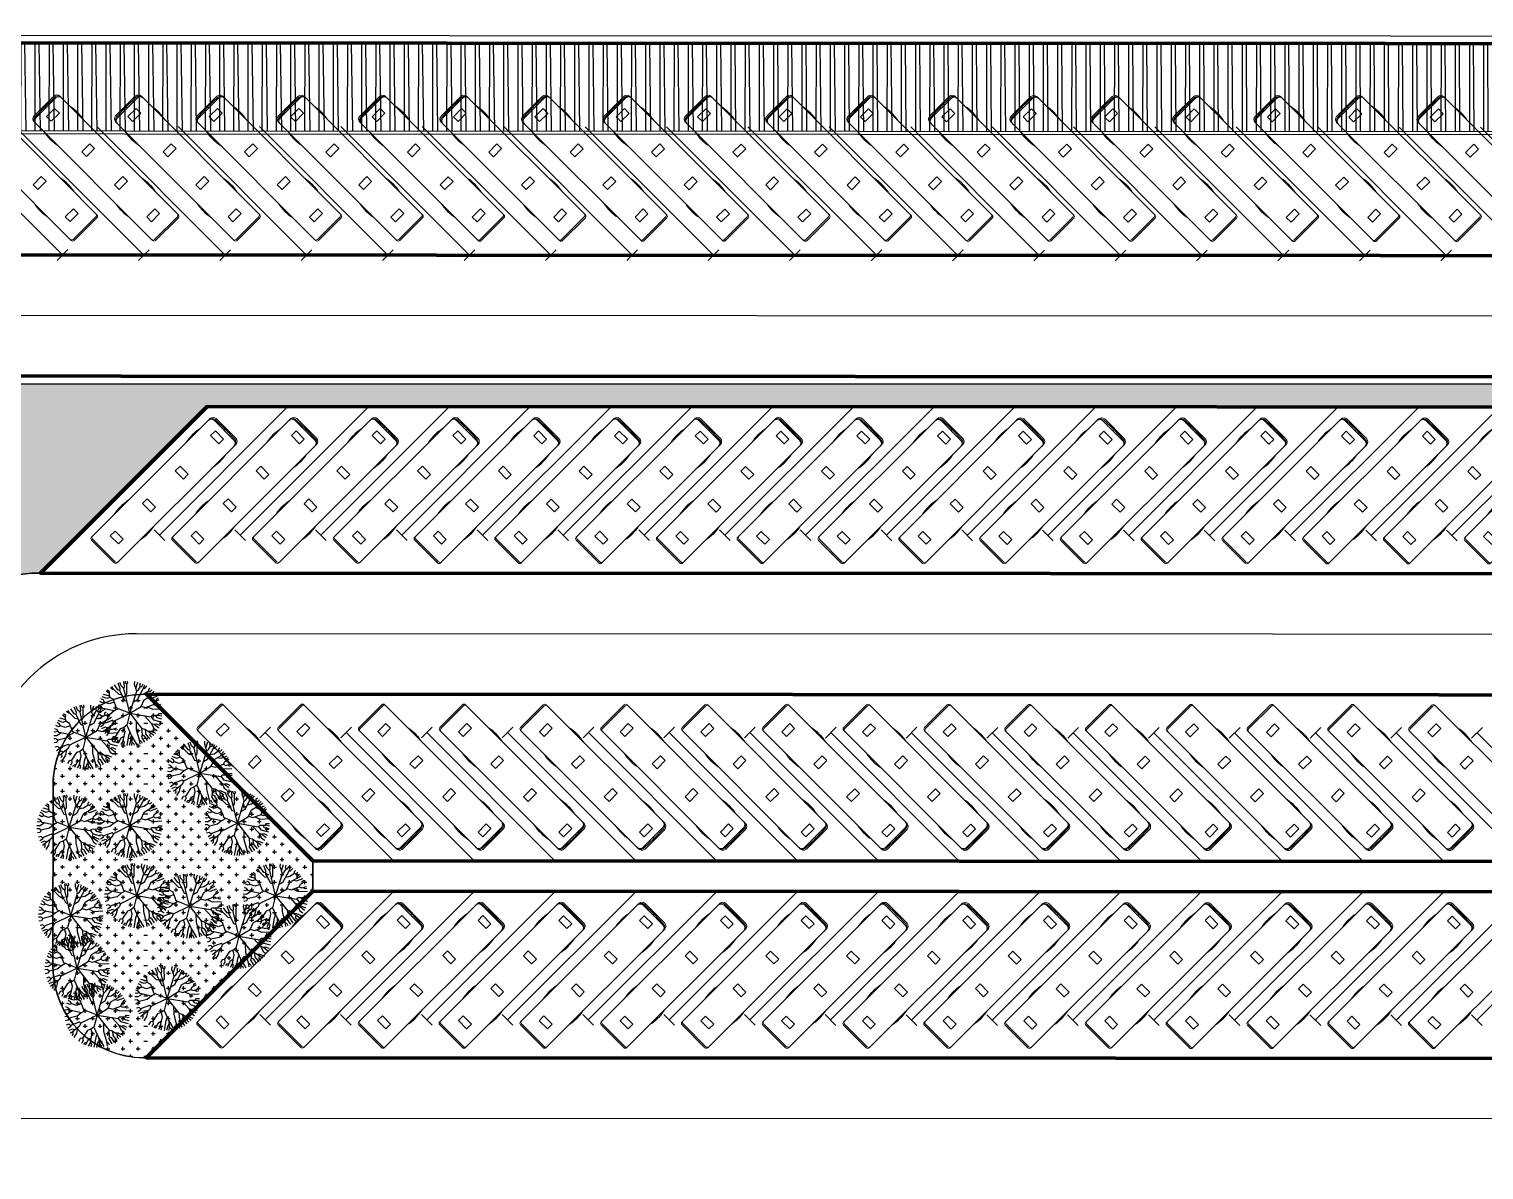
# Model space of a CAD drawing. Header units: millimetres. Extents: x -840588 to 786814, y -467537 to 194195.
# Drawn here: x 71319 to 167367, y -241181 to -165865 of the extents above; entities that cross this region are included whole.
import ezdxf

# ---------------------------------------------------------------- set-up
doc = ezdxf.new("R2010")
doc.units = ezdxf.units.MM
doc.header["$LTSCALE"] = 100
doc.header["$MEASUREMENT"] = 0
for name, color, linetype in [('1gt tim duong', 10, 'Continuous'), ('A-tree', 3, 'Continuous'), ('A-Wall', 7, 'Continuous'), ('A-Wall-Patt', 143, 'Continuous'), ('caycay', 96, 'Continuous'), ('ctrinh-mai 1', 16, 'Continuous'), ('gthong-viahe', 5, 'Continuous')]:
    doc.layers.add(name, color=color, linetype=linetype)
for name, color, linetype, lineweight in [('A-Area', 134, 'Continuous', 35), ('ct-bai xe', 95, 'Continuous', 100), ('ct-phan loxe', 95, 'Continuous', 15), ('ct-xebuyt', 148, 'Continuous', 13), ('ctrinh-chinh', 24, 'Continuous', 100), ('PV_X_Lo', 1, 'Continuous', 9)]:
    doc.layers.add(name, color=color, linetype=linetype, lineweight=lineweight)

# ---------------------------------------------------------------- blocks, each defined once
blk = doc.blocks.new('plxe')
at = {"ltscale": 0.1}
for p, q in [((0, 0), (-8.485282087814994, 8.485282085835934)), ((-0.3535533662652597, -0.353553366381675), (0.3535533661488444, 0.3535533661488444))]:
    blk.add_line(p, q, dxfattribs=at)
blk = doc.blocks.new('htrgrr')
at = {"ltscale": 10}
for p, q in [((-903.0737704914063, 0), (903.0737704914063, 0)), ((-1180.942622951232, -11161.06557377055), (-1180.942622951232, -277.8688524590107)), ((0, -69.46721311472356), (-903.0737704914063, -92.62295081967022)), ((-903.0737704914063, -162.0901639343938), (903.0737704914063, -162.0901639345102)), ((0, -162.0901639345102), (0, -69.46721311472356)), ((0, -69.46721311472356), (903.0737704914063, -92.62295081967022)), ((1180.942622951232, -277.8688524590107), (1180.942622951232, -11161.06557377055)), ((1042.008196720853, -11207.37704918033), (-1042.008196720853, -11207.37704918033)), ((1042.008196720853, -11300), (-1042.008196720853, -11300))]:
    blk.add_line(p, q, dxfattribs=at)
for points in [[(375.2198343565688, -1027.67339785106), (375.2198343565688, -594.4204250621842), (-375.2198343565688, -594.4204250621842), (-375.2198343565688, -1027.67339785106)], [(375.2198343565688, -4272.293837453122), (375.2198343565688, -3839.040864664246), (-375.2198343565688, -3839.040864664246), (-375.2198343565688, -4272.293837453122)], [(375.2198343565688, -7285.274362727185), (375.2198343565688, -6852.021389938309), (-375.2198343565688, -6852.021389938309), (-375.2198343565688, -7285.274362727185)], [(375.2198343565688, -10244.59532106423), (375.2198343565688, -9811.342348275357), (-375.2198343565688, -9811.342348275357), (-375.2198343565688, -10244.59532106423)]]:
    blk.add_lwpolyline(points, close=True, dxfattribs=at)
for centre, radius, start, end in [((-903.0737704914063, -277.8688524590107), 277.8688524590164, 90, 180), ((903.0737704914063, -277.8688524590107), 277.8688524590164, 0, 90), ((-903.0737704914063, -370.4918032786809), 277.8688524590164, 90, 180), ((-903.0737704914063, -439.9590163934045), 277.8688524590164, 90, 180), ((903.0737704914063, -370.4918032786809), 277.8688524590164, 0, 90), ((903.0737704914063, -439.9590163935209), 277.8688524590164, 0, 90), ((1919.031762295403, -1817.725409836043), 3169.441598360655, 167.9819880926131, 192.0180119073869), ((-1919.031762295403, -1817.725409836043), 3169.441598360655, 347.981988092613, 12.01801190738696), ((1919.031762295403, -8417.110655737692), 3169.441598360655, 167.9819880926131, 192.0180119073869), ((-1919.031762295403, -8417.110655737692), 3169.441598360655, 347.981988092613, 12.01801190738696), ((-1042.008196720853, -11068.44262295077), 138.9344262295082, 180, 270), ((-1042.008196720853, -11161.06557377055), 138.9344262295082, 180, 270), ((1042.008196720853, -11068.44262295077), 138.9344262295082, 270, 0), ((1042.008196720853, -11161.06557377055), 138.9344262295082, 270, 0)]:
    blk.add_arc(centre, radius, start, end, dxfattribs=at)
blk = doc.blocks.new('san bxctai')
at = {"layer": 'A-Wall-Patt'}
for points in [[(-11.59997360489797, 65.9999961166177), (-171.5999999999767, 65.99999902374111), (-171.5999999999767, 23.29999877000228)], [(-11.09997360105626, 65.50181662407704), (-171.0999999999767, 65.49999902374111), (-171.0999999999767, 22.79999996349216)]]:
    blk.add_lwpolyline(points, dxfattribs=at)
blk = doc.blocks.new('NGC')
at = {"layer": 'ctrinh-mai 1'}
h = blk.add_hatch(dxfattribs=at)
h.set_pattern_fill('ANSI32', color=256, scale=2.5, angle=45, style=0)
h.set_pattern_definition([(90, (-615851.498811431, -1205293.901811227), (-0.9375, 1.665334536937735e-16), []), (90, (-615851.1863114316, -1205293.589311228), (-0.9375, 1.665334536937735e-16), [])])
edge = h.paths.add_edge_path()
edge.add_arc((-74.49911981122568, -83.00125587265939), 8.00125212481251, 90.00015156528933, 164.0306915008742)
edge.add_line((-82.19159728009254, -80.79993218975142), (111.3999191576149, -80.79996159346774))
edge.add_line((111.3999191576149, -80.79996159346774), (111.4007904075552, -75.00009716139175))
edge.add_line((111.4007904075552, -75.00009716139175), (-74.49914097704459, -75.00000374787487))
at = {"layer": 'A-Wall', "ltscale": 5}
for points in [[(-82.99999104719609, -140.2000029955525), (-82.99997339188121, -82.99738899967633, -0.4141490446907213), (-74.49997536966112, -74.50000521237962), (111.9000263913767, -74.49818648933433)], [(-82.49996748543344, -140.2000029978808), (-82.49997536966112, -83.00000448711216, -0.4142399490899281), (-74.49997536966112, -75.00000352226198), (111.4000263953349, -75.00009695999324)]]:
    blk.add_lwpolyline(points, format="xyb", dxfattribs=at)
at = {"layer": 'A-Wall-Patt', "ltscale": 5}
for points in [[(-74.49914499733131, -75.00000374787487, 0.3419643184393151), (-82.24600476282649, -80.99993218970485), (111.3999376295833, -80.99993218970485), (111.4007904214086, -75.00000008870848), (-74.49997538409662, -75.00000353343785)], [(-74.49914097704459, -75.00000374787487, 0.3347435002210015), (-82.19159728009254, -80.79993218975142), (111.3999191576149, -80.79996159346774), (111.4007904075552, -75.00009716139175), (-74.49914097704459, -75.00000374787487)]]:
    blk.add_lwpolyline(points, format="xyb", dxfattribs=at)
blk = doc.blocks.new('A$C537F0C63')
at = {"layer": 'caycay'}
for p, q in [((3.003826198455499, 10.71583942823054), (2.568862697771692, 11.14364282684619)), ((3.269952949845901, 10.73353164103173), (2.956771443390608, 11.39790803732103)), ((3.573577700022724, 11.08070473705084), (3.272457403527369, 11.57568824168993)), ((3.810128005825391, 11.09643069598314), (3.573577700022724, 11.08070473705084)), ((3.910690972326847, 11.37062830588184), (3.788839569944685, 11.81686011959391)), ((3.810128005825391, 11.09643069598314), (3.910690972326847, 11.37062830588184)), ((4.235841180721764, 10.50048805131519), (3.810128005825391, 11.09643069598314)), ((4.712688563198753, 10.80137484274019), (4.265887160996499, 11.99052643422328)), ((4.700099824054632, 10.83487223221164), (4.906208114261972, 11.58543264324908)), ((4.906208114261972, 11.58543264324908), (4.852080984670465, 12.1454581428552)), ((6.159981289129064, 11.93632074141715), (6.202302373265411, 12.27858844433285)), ((6.353129947037814, 11.71136866716915), (6.159981289129064, 11.93632074141715)), ((6.353129947037814, 11.71136866716915), (6.605483960749552, 11.93623077391385)), ((6.447514687970397, 9.84495994712779), (6.353129947037814, 11.71136866716915)), ((6.605483960749552, 11.93623077391385), (6.617402898351429, 12.259334795428)), ((6.826178093167982, 11.29693891192437), (6.890286666319298, 12.23129105439875)), ((6.970036149243242, 10.92007571294744), (6.826178093167982, 11.29693891192437)), ((6.970036149243242, 10.92007571294744), (7.441234408583114, 11.42699881628141)), ((7.441234408583114, 11.42699881628141), (7.651727496751846, 12.08642798159781)), ((7.68363426896758, 10.90806475621866), (8.019816777752567, 11.97964079065423)), ((8.113333231842262, 10.69883864084841), (8.712313031195663, 11.70768604843033)), ((8.933407776050444, 10.87226001470481), (9.272947348141315, 11.41112699440055)), ((9.171925964052207, 10.85838502353727), (9.537986088387697, 11.24360011898898)), ((1.280611972542829, 8.044912836274307), (0.444487546075834, 8.466659778718167)), ((0.9218848354175861, 8.526406249260617), (0.5914981488203921, 8.797440291094972)), ((2.008086131005257, 8.717519836023712), (0.7635036424217105, 9.129316388596635)), ((0.9357337090696092, 8.218872061683214), (0.9218848354175861, 8.526406249260617)), ((1.920139873705921, 9.225739964920649), (1.087115961723612, 9.647311538588838)), ((1.76967368680198, 9.623145921275864), (1.343038968556357, 9.988975225947797)), ((2.008257406407211, 10.05514116568156), (1.666088850062806, 10.35901247844595)), ((1.883955297300417, 9.24431646832818), (1.76967368680198, 9.623145921275864)), ((3.267708861298161, 8.533747915149434), (1.883955297300417, 9.24431646832818)), ((2.5351559760893, 8.909919010715385), (2.008086131005257, 8.717519836023712)), ((2.310344671936036, 10.1849830326064), (2.008257406407211, 10.05514116568156)), ((2.272467924871307, 10.54832825371341), (2.042717878081021, 10.72445268446245)), ((2.296077634156973, 10.19319036591696), (2.272467924871307, 10.54832825371341)), ((3.222511420288356, 9.660279909650853), (2.296077634156973, 10.19319036591696)), ((3.269952949845901, 10.73353164103173), (3.003826198455499, 10.71583942823054)), ((3.993460937123018, 9.543984048803395), (3.222511420288356, 9.660279909650853)), ((3.914115354094974, 7.298525660517043), (3.267708861298161, 8.533747915149434)), ((4.50370063718583, 8.70506324478265), (3.269952949845901, 10.73353164103173)), ((4.592421611992904, 10.24268936957378), (4.235841180721764, 10.50048805131519)), ((5.316408449507435, 8.305498213470855), (4.50370063718583, 8.70506324478265)), ((4.577421300939022, 10.28284407086176), (4.712688563198753, 10.80137484274019)), ((6.125898059370229, 6.139521315279126), (4.577421300939022, 10.28284407086176)), ((6.125898059370229, 6.139521315279126), (6.970036149243242, 10.92007571294744)), ((6.717420145090728, 9.489459469132271), (6.447514687970397, 9.84495994712779)), ((6.527199968382774, 8.412167402177147), (6.948042777010414, 8.570320168466424)), ((6.948042777010414, 8.570320168466424), (7.76638461697803, 10.55685856171476)), ((7.392351211692585, 9.648875252361904), (7.965382829468581, 9.797246468468074)), ((7.76638461697803, 10.55685856171476), (7.68363426896758, 10.90806475621866)), ((7.76638461697803, 10.55685856171476), (8.113333231842262, 10.69883864084841)), ((7.965382829468581, 9.797246468468074), (8.933407776050444, 10.87226001470481)), ((8.578119715861249, 7.281614840641851), (9.092822924165375, 8.921003827472305)), ((8.933407776050444, 10.87226001470481), (9.171925964052207, 10.85838502353727)), ((8.94424461397648, 8.447760988721711), (9.944313991869421, 8.175001025898382)), ((9.092822924165375, 8.921003827472305), (9.745379681935447, 9.38050785887026)), ((9.733678942880942, 10.44985240105962), (10.13871553562058, 10.78615722681207)), ((9.786865097747068, 10.09668076723392), (9.733678942880942, 10.44985240105962)), ((9.745379681935447, 9.38050785887026), (9.786865097747068, 10.09668076723392)), ((9.745379681935447, 9.38050785887026), (10.35249974897306, 9.183089075660973)), ((9.759203255198372, 9.619244142235402), (10.88575250038048, 10.01737219720235)), ((9.786865097747068, 10.09668076723392), (10.35685576614924, 10.5884511891054)), ((9.944313991869421, 8.175001025898382), (10.80974500087541, 8.559510920527828)), ((10.35249974897306, 9.183089075660973), (11.20201209581137, 9.59306054910121)), ((10.79366673980257, 8.552387381641893), (11.20595707066968, 8.407509828190086)), ((10.80974500087541, 8.559510920527828), (11.04832709143011, 8.991530669089116)), ((11.04832709143011, 8.991530669089116), (11.44374410946693, 9.207825855861302)), ((11.20595707066968, 8.407509828190086), (11.70062178621083, 8.711759320220153)), ((0.5706603464168438, 5.768348654561123), (-1.699427230050787e-06, 5.730386201154033)), ((1.757476259455871, 6.679553776459215), (0.00855774800220388, 6.661205396139849)), ((0.4466466944213607, 7.186909447627841), (0.08666564667146304, 7.2448509023925)), ((1.12084364940165, 7.320901045324717), (0.1511815814883448, 7.552586191002774)), ((0.7097976248769555, 7.419110072511103), (0.4466466944213607, 7.186909447627841)), ((0.7973220304920687, 5.486148682266503), (0.5706603464168438, 5.768348654561123)), ((1.541375211712875, 7.549264594850683), (1.12084364940165, 7.320901045324717)), ((1.521030883770436, 7.555591163691133), (1.280611972542829, 8.044912836274307)), ((3.097987199351337, 7.065927705370996), (1.521030883770436, 7.555591163691133)), ((2.703754449681583, 7.188340914177388), (1.757476259455871, 6.679553776459215)), ((6.125898059370229, 6.139521315279126), (2.179125049486174, 5.25103580450741)), ((3.884867362274235, 7.354371150599036), (3.097987199351337, 7.065927705370996)), ((6.125898059370229, 6.139521315279126), (3.914115354094974, 7.298525660517043)), ((6.125898059370229, 6.139521315279126), (4.039744528603478, 3.175083687405277)), ((6.125898059370229, 6.139521315279126), (8.578119715861249, 7.281614840641851)), ((6.125898059370229, 6.139521315279126), (9.309124815248651, 4.773858037136961)), ((6.125898059370229, 6.139521315279126), (6.842971201978798, 3.89649221743457)), ((8.279060999553622, 7.142313947006187), (9.0886019582249, 6.750771228889789)), ((9.075402950122225, 6.757166716884967), (9.900688603102026, 6.150819989943557)), ((9.0886019582249, 6.750771228889789), (11.18806748264615, 7.336222721740342)), ((9.900688603102026, 6.150819989943557), (11.46386237296974, 5.868288854795537)), ((10.77352595946286, 7.220637597380119), (11.64532254343067, 6.712682137225784)), ((11.18806748264615, 7.336222721740342), (11.54099752982074, 7.835271000905777)), ((11.33254625860354, 7.540524095533328), (11.89576276779189, 7.413002362918633)), ((11.46386237296974, 5.868288854795537), (11.83055046181835, 6.160203181647375)), ((11.46386237296974, 5.868288854795537), (11.72795570972085, 5.469711782065133)), ((11.54099752982074, 7.835271000905777), (11.95948603860597, 8.053456869412912)), ((11.64532254343067, 6.712682137225784), (12.23443119234435, 6.755833524115587)), ((11.83055046181835, 6.160203181647375), (12.26543294043586, 6.154373944329564)), ((11.89576276779189, 7.413002362918633), (12.11310363743178, 7.4986918541872)), ((0.7806298194373085, 5.506956316930882), (0.04189879572368227, 5.315400935116486)), ((1.063396316407307, 5.057959221958299), (0.1397583337929973, 4.775609911099309)), ((1.715808944849414, 4.625734219735023), (0.307439249689196, 4.179975674378511)), ((1.230773230763589, 3.880098522535263), (0.5654086178583384, 3.53661498738802)), ((1.863759347223095, 5.527326392111718), (0.7973220304920687, 5.486148682266503)), ((1.603983964610961, 3.791791144500166), (0.7979776640349883, 3.08873558965206)), ((1.301357276712224, 5.505615774418402), (1.063396316407307, 5.057959221958299)), ((1.703781163858366, 3.019787908731814), (1.11193678613563, 2.596291564444982)), ((1.623038097397512, 3.787286263777787), (1.230773230763589, 3.880098522535263)), ((2.113923366072413, 3.99826194187699), (1.623038097397512, 3.787286263777787)), ((2.086705644269387, 3.98654600703594), (1.703781163858366, 3.019787908731814)), ((2.147618291040999, 5.278660692089034), (1.715808944849414, 4.625734219735023)), ((2.179125049486174, 5.25103580450741), (1.863759347223095, 5.527326392111718)), ((3.339595652047137, 5.512285084278119), (2.113923366072413, 3.99826194187699)), ((3.428623164742021, 2.985834134982724), (2.496129963798012, 2.269877917915437)), ((3.369906157186051, 2.940729452180676), (3.339813401926222, 2.088173656051367)), ((4.039744528603478, 3.175083687405277), (3.428623164742021, 2.985834134982724)), ((4.039744528603478, 3.175083687405277), (4.031693542077846, 1.955804082903342)), ((5.060837633816845, 3.005173691082746), (4.630837960547069, 0.98501350143124)), ((4.993965494963049, 4.531040710644447), (5.060837633816845, 3.005173691082746)), ((6.842971201978798, 3.89649221743457), (6.058139944627328, 1.852742682112876)), ((6.842971201978798, 3.89649221743457), (7.432333557888342, 3.519514546744176)), ((7.432333557888342, 3.519514546744176), (7.280434323314694, 2.677135711990559)), ((7.432333557888342, 3.519514546744176), (8.098582012036786, 3.326026642433135)), ((8.098582012036786, 3.326026642433135), (9.111636380646814, 1.936837856093916)), ((9.309124815248651, 4.773858037136961), (9.56344752651421, 4.969106941811333)), ((9.309124815248651, 4.773858037136961), (9.616567334425781, 4.170077324375598)), ((9.56344752651421, 4.969106941811333), (11.29217119894747, 4.430094099112466)), ((9.616567334425781, 4.170077324375598), (11.35931998142405, 2.929313197353622)), ((9.93769863442867, 3.941450450896809), (10.23341044859262, 2.932877378403646)), ((10.23341044859262, 2.932877378403646), (10.78588893792767, 2.142211417256476)), ((10.47633774106362, 3.557950291473389), (10.95106070157999, 3.753440934466198)), ((10.9181057199894, 3.243447097807802), (10.92924841445711, 2.741344290425332)), ((10.95106070157999, 3.753440934466198), (11.66045975862653, 3.481945362666011)), ((11.22320598487931, 4.451586098773987), (11.30987888816526, 4.16373455730718)), ((11.29217119894747, 4.430094099112466), (11.5425597731919, 4.68452039962358)), ((11.30987888816526, 4.16373455730718), (11.83210555871847, 3.873839490315731)), ((11.5425597731919, 4.68452039962358), (12.06343262891096, 4.577516196506622)), ((11.72795570972085, 5.469711782065133), (12.21933158095999, 5.388423248077743)), ((2.360128743846872, 2.528373258541251), (1.492859571077133, 2.110982061632967)), ((2.496129963798012, 2.269877917915437), (1.822411499113514, 1.760689831018681)), ((2.56307497484886, 1.709560079856601), (2.246554855188151, 1.380875038601516)), ((2.952599385069334, 2.620357636184053), (2.360128743846872, 2.528373258541251)), ((2.496129963798012, 2.269877917915437), (2.56307497484886, 1.709560079856601)), ((3.339813401926222, 2.088173656051367), (2.637745125197398, 1.087092649082479)), ((3.661068871806492, 1.723103908010671), (3.151986367873178, 0.7683009200591187)), ((4.151889424236288, 1.488197098566161), (3.632459803578968, 0.5291005140024936)), ((4.031693542077846, 1.955804082903342), (3.661068871806492, 1.723103908010671)), ((4.029956023412524, 1.954728688528121), (4.151889424236288, 1.488197098566161)), ((4.291746997165319, 0.7246533119759988), (4.111621739852126, 0.339800697278406)), ((4.630837960547069, 0.98501350143124), (4.291746997165319, 0.7246533119759988)), ((4.630837960547069, 0.98501350143124), (4.553144487388636, 0.2048409433373308)), ((6.058139944627328, 1.852742682112876), (5.148106664306397, 0.07830981133520254)), ((5.687346443359274, 0.2823844214362907), (5.63783512871305, 0.01939518188373768)), ((6.046166258151061, 0.6926535401726142), (5.687346443359274, 0.2823844214362907)), ((6.032371784920542, 0.6769075088304817), (6.148760987558489, 2.060398401226848e-06)), ((6.058139944627328, 1.852742682112876), (6.046166258151061, 0.6926535401726142)), ((6.051426148278551, 1.202184490222862), (6.300487340380641, 0.8879269488934369)), ((6.300487340380641, 0.8879269488934369), (6.566832978940511, 0.01583402863980155)), ((6.328418276112643, 2.556572256453364), (6.621925523577374, 1.860491597191867)), ((6.621925523577374, 1.860491597191867), (7.04603830007909, 0.06930147462480818)), ((7.280434323314694, 2.677135711990559), (7.715867288097797, 1.041460912816547)), ((7.715867288097797, 1.041460912816547), (7.500958808541327, 0.7001980161367101)), ((7.500958808541327, 0.7001980161367101), (7.660945140349213, 0.1949458228082221)), ((7.510773716396216, 1.811866424770415), (8.13382774245838, 1.455661724790843)), ((7.68101589476646, 0.9861165687689208), (8.13231261911642, 0.3370629204364377)), ((8.13382774245838, 1.455661724790843), (8.63363335412214, 0.5354539643340104)), ((8.374018521320977, 1.013457626351737), (8.758654683351779, 0.9918956518486084)), ((8.758654683351779, 0.9918956518486084), (8.994797214174469, 0.7114704464074748)), ((9.111636380646814, 1.936837856093916), (9.05441034496107, 1.457435791671742)), ((9.05441034496107, 1.457435791671742), (9.356284565004898, 0.9185323608435283)), ((9.108831235360412, 1.913318816441461), (9.563043515889149, 1.847932786524325)), ((9.563043515889149, 1.847932786524325), (9.928087916650838, 1.318988235496363)), ((10.92924841445711, 2.741344290425332), (11.10547083382698, 2.548124503166036))]:
    blk.add_line(p, q, dxfattribs=at)

msp = doc.modelspace()

# ---------------------------------------------------------------- hatches: boundary and pattern name
at = {"layer": 'A-Area'}
h = msp.add_hatch(dxfattribs=at)
h.set_pattern_fill('AR-B816', color=256, scale=74.99999999999999, angle=-0.02274081717208486, style=0)
h.set_pattern_definition([(359.9772591828279, (-616218387.0630271, -1205141167.613114), (0.2381412742956616, 599.9999527406096), []), (89.97725918282791, (-616218387.0630271, -1205141167.613114), (-599.7618114663135, 600.2380940149053), [599.9999999999999, -599.9999999999999])])
edge = h.paths.add_edge_path(flags=0)
edge.add_ellipse((71900.12904490864, -209777.8248874562), major_axis=(5659.099021120673, 5654.608586189293), ratio=0.9999999999941589, start_angle=45.00000000016729, end_angle=135.0000000015002, ccw=False)
edge.add_line((71903.30426201547, -201777.8255180473), (72070.57487932195, -201777.8919081158))
edge.add_line((72070.57487932194, -201777.8919081156), (83074.93951619387, -190782.26789501))
edge.add_line((83074.93951619389, -190782.2678950099), (216405.8393896686, -190835.1774643973))
edge.add_line((216405.8393896687, -190835.1774643973), (205401.4747425788, -201830.8110899128))
edge.add_line((205401.4747425786, -201830.8110899129), (215403.1201047993, -201834.7805042069))
edge.add_ellipse((215403.900083422, -193832.211532231), major_axis=(5660.916306721652, 5656.424429793463), ratio=0.999999999979329, start_angle=225.0171564256522, end_angle=314.9923886269569)
edge.add_line((223406.46797062, -193836.4508581075), (223407.6580806029, -190837.9534095671))
edge.add_line((223407.6580806029, -190837.953409567), (223408.2533981188, -189337.955112114))
edge.add_line((223408.2533981187, -189337.9551121139), (63308.26621655593, -189274.4110842674))
edge.add_line((63308.26621655599, -189274.4110842674), (63291.39787677391, -231774.406526008))
edge.add_line((63291.39787677389, -231774.406526008), (63891.39819003313, -231774.6446581122))
edge.add_line((63891.39819003316, -231774.6446581122), (63900.12967538297, -209774.6496706986))
h = msp.add_hatch(dxfattribs=at)
h.set_pattern_fill('AR-B816', color=256, scale=74.99999999999999, angle=-0.02274081717208486, style=0)
h.set_pattern_definition([(359.9772591828279, (-616218387.0630273, -1205141167.613114), (0.2381412742957726, 599.9999527406097), []), (89.97725918282791, (-616218387.0630273, -1205141167.613114), (-599.7618114663136, 600.2380940149055), [599.9999999999999, -599.9999999999999])])
edge = h.paths.add_edge_path(flags=0)
edge.add_line((77715.77988146758, -252780.1269880394), (66720.17251474387, -241775.7860151159))
edge.add_ellipse((66990.83731062878, -247337.4884641792), major_axis=(-3935.808750073774, 3938.934252542281), ratio=0.9999999997877591, start_angle=-42.19111139252574, end_angle=2.503748547235102)
edge.add_line((62886.71446269412, -243574.2492728087), (62882.46761371937, -254274.2383947368))
edge.add_line((62882.46761371937, -254274.2383947368), (77715.18445372494, -254280.1255320164))
edge.add_line((77715.184453725, -254280.1255320164), (233482.4541732946, -254341.9577024755))
edge.add_line((233482.4541732944, -254341.9577024755), (233483.0495238736, -252841.9602816431))
edge.add_line((233483.0495238736, -252841.9602816431), (233491.3834040815, -231841.9601937259))
edge.add_line((233491.3834040815, -231841.9601937258), (232891.3843572686, -231841.7221524625))
edge.add_ellipse((222891.3850955849, -231837.7530813791), major_axis=(-7068.26076804244, 7073.873811734706), ratio=0.9999999999780793, start_angle=135.0000014121006, end_angle=224.9999997151475, ccw=False)
edge.add_line((222887.4163208946, -241837.7523431805), (221385.595957094, -241837.1562967782))
edge.add_line((221385.5959570941, -241837.1562967781), (232381.2306947714, -252841.5228807621))
edge.add_line((232381.2306947714, -252841.5228807621), (77715.77988146766, -252780.1269880394))
at = {"layer": 'A-tree'}
h = msp.add_hatch(dxfattribs=at)
h.set_pattern_fill('CROSS', color=256, scale=2000.000000000001, angle=-360.0227408171721, style=0)
h.set_pattern_definition([(359.9772591828279, (-616218387.063027, -1205141167.613114), (500.1984116790877, 499.8015095552619), [250.0000000000001, -750.0000000000002]), (89.97725918282791, (-616218262.1126497, -1205141292.662717), (-499.8015095552618, 500.1984116790877), [250.0000000000001, -750.0000000000002])])
h.paths.add_polyline_path([(282905.2722569035, -196861.3139078818), (282479.9003071487, -195320.4774807509), (281351.9053420519, -194232.2118439398), (279867.781738675, -193860.6114630807, 0.0003271407553383473), (279863.8563897319, -193860.6630903765), (278331.9126722891, -194306.0594392909), (277301.0201869124, -195371.1255451663), (276905.2727293812, -196858.9324944403), (276881.4586022163, -256858.9268078421, -0.4142232574190198), (252871.1404210869, -280849.3989383818), (216871.93814816, -280833.9191729074), (201870.3517231285, -284827.9653259882), (34190.83854514429, -284762.8017520809), (34189.64781515295, -287762.8610263602), (270871.1699170257, -287856.7987089067), (274067.5920310422, -287424.2472242974), (276916.4436493171, -286224.8520744217), (279357.3397446684, -284344.5131629077), (281339.8273160865, -281728.1901544908), (282444.2419626061, -279040.0349036296), (282873.9174597437, -275860.1210662088)], flags=0)
h = msp.add_hatch(dxfattribs=at)
h.set_pattern_fill('CROSS', color=256, scale=2000.000000000001, angle=-0.02274081717208486, style=0)
h.set_pattern_definition([(359.9772591828279, (-616218387.0630273, -1205141167.613114), (500.1984116790877, 499.8015095552616), [250.0000000000001, -750.0000000000002]), (89.97725918282791, (-616218262.1126499, -1205141292.662717), (-499.8015095552613, 500.1984116790875), [250.0000000000001, -750.0000000000002])])
edge = h.paths.add_edge_path(flags=0)
edge.add_line((79056.06562442906, -233780.6466087725), (90060.43067278308, -222785.0230051464))
edge.add_line((90060.43067278313, -222785.0230051464), (90061.22446851534, -220785.0440308209))
edge.add_line((90061.2244685153, -220785.0440308208), (90061.2148720206, -220785.0344264724))
edge.add_line((90061.2148720206, -220785.0344264724), (79065.59039725353, -209780.6685110605))
edge.add_line((79065.59039725347, -209780.6685110605), (78900.40619782775, -209780.6030843704))
edge.add_line((78900.40619782779, -209780.6030843704), (78900.12334819933, -209780.6029718739))
edge.add_ellipse((78897.74193545623, -215780.6024995129), major_axis=(4244.324266330221, 4240.956440131293), ratio=0.9999999999816755, start_angle=45.00000000052496, end_angle=134.9999999972516)
edge.add_line((72897.74240758462, -215778.2210865368), (72892.97958141119, -227778.2215802422))
edge.add_ellipse((78892.9791089336, -227780.6029932181), major_axis=(-4240.95643989067, 4244.324266089405), ratio=0.9999999999731631, start_angle=44.99999999854545, end_angle=134.8501124163799)
edge.add_line((78874.90153250762, -233780.5757597753), (79056.06562442904, -233780.6466087724))

# ---------------------------------------------------------------- linework, layer by layer
at = {"layer": '1gt tim duong', "ltscale": 3}
for p, q in [((223210.0614637386, -184837.8755272216), (28910.07982084942, -184760.7574460066)), ((218389.0174428765, -237835.9662190397), (20887.37945520001, -237757.5773935217))]:
    msp.add_line(p, q, dxfattribs=at)
msp.add_lwpolyline([(228401.7175231825, -205839.9377610116), (78401.71614247083, -205780.4024369674, 0.4142135623735071), (68397.74790888905, -215776.4326280728), (68389.01606216488, -237776.4308952285)], format="xyb", dxfattribs=at)
at = {"layer": 'A-Area'}
for p, q in [((223408.2533981187, -189337.9551121139), (63308.2662166724, -189274.4110842674)), ((72070.57487932194, -201777.8919081156), (83074.9395163103, -190782.26789501)), ((83074.9395163103, -190782.26789501), (216405.8393895523, -190835.1774643972)), ((71903.30426213189, -201777.8255180472), (72070.57487932194, -201777.8919081156))]:
    msp.add_line(p, q, dxfattribs=at)
at = {"layer": 'A-Area', "extrusion": (0, 0, -1)}
msp.add_arc((-71900.12904490864, -209777.8248874562), 7999.999999620081, 0.02274081717209053, 90.02274081717209, dxfattribs=at)
at = {"layer": 'A-tree'}
for p, q in [((78900.40619771146, -209780.6030841374), (78900.12334808282, -209780.6029721067)), ((79065.59039736989, -209780.6685110606), (78900.40619771146, -209780.6030841374)), ((90061.2148720206, -220785.0344264724), (79065.59039736989, -209780.6685110606)), ((72897.74240770104, -215778.2210865369), (72892.9795815276, -227778.2215802424)), ((90060.43067289954, -222785.0230051464), (90061.2244685153, -220785.0440308208)), ((90061.2244685153, -220785.0440308208), (90061.2148720206, -220785.0344264724)), ((79056.06562454547, -233780.6466087724), (90060.43067289954, -222785.0230051464)), ((78874.90153262395, -233780.5757600082), (79056.06562454547, -233780.6466087724))]:
    msp.add_line(p, q, dxfattribs=at)
for centre, radius, start, end in [((78897.7419352234, -215780.6024995128), 6000.000000186506, 89.97725918282791, 179.9772591828279), ((78892.97910905002, -227780.6029932182), 6000.000000065565, 179.9772591828279, 269.827371597743)]:
    msp.add_arc(centre, radius, start, end, dxfattribs=at)
at = {"layer": 'ct-bai xe'}
for points in [[(222811.6537162439, -180837.7187524283), (35898.25329524733, -180763.5349867802), (28968.86881833991, -173828.6477522979)], [(216405.8393896687, -190835.1774646301), (83074.9395147969, -190782.2678950095), (72070.57487780799, -201777.8919095121), (205401.4747428114, -201830.811089913), (216405.8393896687, -190835.1774646301), (216405.8393896687, -190835.1774646301)], [(218059.3862636735, -220835.8382256802), (90061.22360895504, -220785.0239583812), (79065.5903974863, -209780.6685110607), (207063.7530499658, -209831.4731675746), (218059.3862636735, -220835.8382256802), (218059.3862636735, -220835.8382256802)], [(218058.5925000444, -222835.8304683393), (90060.42983426992, -222785.0440568964), (79056.06519728096, -233780.668071399), (207054.2278531874, -233831.464093622), (218058.5925000444, -222835.8304683393), (218058.5925000444, -222835.8304683393)]]:
    msp.add_lwpolyline(points, dxfattribs=at)
at = {"layer": 'ctrinh-chinh', "ltscale": 5}
msp.add_lwpolyline([(28914.03830911912, -174760.3981969107), (28908.49398239602, -188760.8050745065), (222808.4784787227, -188837.7698493518), (222817.2146059964, -166837.7180128193), (36916.85290376567, -166763.9337504788, 0.198912383078402), (31259.32325284552, -169104.729143569, 0.1989123516830023), (28914.03830911912, -174760.3981969107, 1.00000000005821)], format="xyb", dxfattribs=at)
at = {"layer": 'ctrinh-chinh'}
msp.add_lwpolyline([(62786.51601965622, -244074.2083504221, 200.0000000000001, 200.0000000000001, 0), (62782.26917074482, -254774.1978993617, 200.0000000000001, 200.0000000000001, 0), (233982.2556826069, -254842.1561393001, 200.0000000000001, 200.0000000000001, 0), (234008.451222392, -188842.162314092, 200.0000000000001, 200.0000000000001, 0), (233508.4512080629, -188841.9630951332, 0, 0, 0), (223308.4784644367, -188837.9144546077, 200.0000000000001, 200.0000000000001, 0), (62808.46470711797, -188774.2126704929, 200.0000000000001, 200.0000000000001, 0), (62791.51698632988, -231474.2095609384, 200.0000000000001, 200.0000000000001, 0), (28891.55209500696, -231460.7545918156, 0, 0, 0), (28886.5511283333, -244060.7533812993, 200.0000000000001, 200.0000000000001, 0)], format="xyseb", close=True, dxfattribs=at)
at = {"layer": 'gthong-viahe'}
msp.add_lwpolyline([(63891.397829552, -231774.6448074464), (63900.12967503362, -209774.6496709313, -0.4142135623858815), (71903.30426189906, -201777.8255180471), (72070.57487920552, -201777.8919081156), (83074.93073324117, -190782.267890127), (216405.8393896687, -190835.1774646301), (205401.4747428114, -201830.811089913), (215403.1198413515, -201834.7805041023, 0.4142622795358109), (223406.4679700492, -193836.4522958366), (223408.2541196439, -189336.137513551), (63308.26621847118, -189274.4065522193), (63291.39787689033, -231774.4065260081), (63891.39782961156, -231774.6446575035)], format="xyb", close=True, dxfattribs=at)
msp.add_lwpolyline([(79065.59040970507, -209780.6685234054), (90061.21487213702, -220785.0344264724), (90060.42131930466, -222785.0440535168), (79056.06519728096, -233780.668071399), (78890.60284214573, -233780.6023990337, -0.4142135623730951), (72892.9847274826, -227778.2214588846), (72897.74755353961, -215778.2209651791, -0.4142135639756662), (78900.12852651783, -209780.6028505289), (79065.5904099378, -209780.6685236384)], format="xyb", dxfattribs=at)
msp.add_lwpolyline([(90060.43066416659, -222785.0441280062), (218058.5902645821, -222835.8347135848), (218059.3840687975, -220835.8343656408), (90061.2244685153, -220785.0440308208), (90060.43067289954, -222785.0230051464)], dxfattribs=at)
at = {"layer": 'PV_X_Lo', "ltscale": 5}
msp.add_lwpolyline([(-10570.50687050638, -135745.1006112762, 0, 0, 0), (251429.4857077053, -135849.1255250493, 200.0000000000001, 200.0000000000001, 0), (251930.3406639612, -135849.3412711209, 200.0000000000001, 200.0000000000001, 0), (251909.3035764846, -188849.2838388155, 0, 0, 0), (28908.49398239602, -188760.8050745065, 0, 0, 0), (28871.41829101825, -284260.7500107553, 200.0000000000001, 200.0000000000001, 0), (28871.20244552271, -284760.7344362934, 200.0000000000001, 200.0000000000001, 0), (-10629.66267503871, -284745.0564577992, 200.0000000000001, 200.0000000000001, 0)], format="xyseb", close=True, dxfattribs=at)
msp.add_lwpolyline([(28877.94308663664, -265760.7522292184, 200.0000000000001, 200.0000000000001, 0), (256877.8913674795, -265851.122203174, 200.0000000000001, 200.0000000000001, 0.4141098055328412), (264881.0611155559, -257853.1262419155, 200.0000000000001, 200.0000000000001, 0), (264908.4468475641, -188854.4265889479, 200.0000000000001, 200.0000000000001, 0), (233608.4491055014, -188842.0027868425, 0, 0, 0), (223208.4765277362, -188837.8747610624, 200.0000000000001, 200.0000000000001, 0), (28908.4919985855, -188760.7519270938, 200.0000000000001, 200.0000000000001, 0), (28891.5049835512, -231560.7545810866, 0, 0, 0), (28886.74226938089, -243560.7544589995, 200.0000000000001, 200.0000000000001, 0), (28877.94308663664, -265760.7522292184, 200.0000000000001, 200.0000000000001, 0)], format="xyseb", dxfattribs=at)

# ---------------------------------------------------------------- block references
at = {"layer": 'A-Wall-Patt', "xscale": 1000.000000000001, "yscale": 1000.000000000001, "zscale": 1000.000000000001, "rotation": 359.9772591828279}
msp.add_blockref('NGC', (111446.9499236124, -91793.50548506757), dxfattribs=at)
at = {"layer": 'caycay', "extrusion": (-1.849088780389792e-06, -5.240423503569554e-08, 0.9999999999982891), "xscale": -347.3280000366057, "yscale": 347.3280000034728, "zscale": 347.3280000000001, "rotation": 3.269462147545186}
for p in [(80212.72231417426, -213044.437460142, -0.7163319946572118), (77318.3445500148, -214620.1059805297, -0.7108974615031385), (84841.17444860513, -216988.3153705413, -0.7246837376648272), (87312.70149287408, -220300.6064381738, -0.7290802325127639), (76211.0883181742, -220559.002269796, -0.7085388231108268), (80209.78086035332, -220455.4675670589, -0.7159381862843739), (80681.4666520317, -225080.9801129644, -0.7165679787432431), (89836.26678357649, -225084.6136728668, -0.7334958265390733), (84153.71369965565, -225765.6475108179, -0.7229525923302963), (76314.0060502792, -226393.2618780151, -0.7084233872230196), (87414.97252421365, -227764.2368051199, -0.7288782148896262), (76733.53981331585, -229862.4187984834, -0.7090173438828322), (82678.1066370508, -231862.077894237, -0.7199045850958737), (78047.6518091954, -232964.0116912297, -0.7112847170278784)]:
    msp.add_blockref('A$C537F0C63', p, dxfattribs=at)
at = {"layer": 'ct-phan loxe'}
for p, xscale, yscale, zscale, rotation in [((73516.33307458459, -180778.4676692948), 1000.000000000001, 1000.000000000001, 1000.000000000001, 359.9772591828279), ((78890.34418835722, -180780.6006258873), 1000.000000000001, 1000.000000000001, 1000.000000000001, 359.9772591828279), ((84264.35530166418, -180782.7335824797), 1000.000000000001, 1000.000000000001, 1000.000000000001, 359.9772591828279), ((89638.3664154368, -180784.8665390722), 1000.000000000001, 1000.000000000001, 1000.000000000001, 359.9772591828279), ((95012.3775287438, -180786.9994956645), 1000.000000000001, 1000.000000000001, 1000.000000000001, 359.9772591828279), ((100386.3886425164, -180789.1324522571), 1000.000000000001, 1000.000000000001, 1000.000000000001, 359.9772591828279), ((105760.3997558234, -180791.2654088494), 1000.000000000001, 1000.000000000001, 1000.000000000001, 359.9772591828279), ((111134.410869596, -180793.3983654419), 1000.000000000001, 1000.000000000001, 1000.000000000001, 359.9772591828279), ((116508.421982903, -180795.5313220343), 1000.000000000001, 1000.000000000001, 1000.000000000001, 359.9772591828279), ((121882.4330966756, -180797.6642786268), 1000.000000000001, 1000.000000000001, 1000.000000000001, 359.9772591828279), ((127256.4442099826, -180799.7972352191), 1000.000000000001, 1000.000000000001, 1000.000000000001, 359.9772591828279), ((132630.4553237552, -180801.9301918116), 1000.000000000001, 1000.000000000001, 1000.000000000001, 359.9772591828279), ((138004.4664370621, -180804.063148404), 1000.000000000001, 1000.000000000001, 1000.000000000001, 359.9772591828279), ((143378.4775508349, -180806.1961049965), 1000.000000000001, 1000.000000000001, 1000.000000000001, 359.9772591828279), ((148752.4886641417, -180808.3290615888), 1000.000000000001, 1000.000000000001, 1000.000000000001, 359.9772591828279), ((154126.4997779143, -180810.4620181814), 1000.000000000001, 1000.000000000001, 1000.000000000001, 359.9772591828279), ((159500.5108912213, -180812.5949747737), 1000.000000000001, 1000.000000000001, 1000.000000000001, 359.9772591828279), ((164874.522004994, -180814.7279313663), 1000.000000000001, 1000.000000000001, 1000.000000000001, 359.9772591828279), ((170248.5331183009, -180816.8608879586), 1000.000000000001, 1000.000000000001, 1000.000000000001, 359.9772591828279), ((175622.5442320736, -180818.9938445512), 1000.000000000001, 1000.000000000001, 1000.000000000001, 359.9772591828279), ((79919.01954869147, -199266.2861005068), -999.9999999999999, 999.9999999999999, 1000.000000000001, 359.9772591961682), ((85251.74577131163, -199268.4025450757), -999.9999999999999, 999.9999999999999, 1000.000000000001, 359.9772591961682), ((90584.47186896867, -199270.5191141594), -999.9999999999999, 999.9999999999999, 1000.000000000001, 359.9772591961682), ((95919.0182883931, -199272.6366553272), -999.9999999999999, 999.9999999999999, 1000.000000000001, 359.9772591961682), ((101251.7445110133, -199274.753099896), -999.9999999999999, 999.9999999999999, 1000.000000000001, 359.9772591961682), ((106584.4706086703, -199276.8696689796), -999.9999999999999, 999.9999999999999, 1000.000000000001, 359.9772591961682), ((111919.0170280946, -199278.9872103804), -999.9999999999999, 999.9999999999999, 1000.000000000001, 359.9772591961682), ((117251.7432507148, -199281.1036547164), -999.9999999999999, 999.9999999999999, 1000.000000000001, 359.9772591961682), ((122584.4693483719, -199283.2202240329), -999.9999999999999, 999.9999999999999, 1000.000000000001, 359.9772591961682), ((127919.0157677963, -199285.3377652006), -999.9999999999999, 999.9999999999999, 1000.000000000001, 359.9772591961682), ((133251.7419904166, -199287.4542095367), -999.9999999999999, 999.9999999999999, 1000.000000000001, 359.9772591961682), ((138584.4680880735, -199289.5707788532), -999.9999999999999, 999.9999999999999, 1000.000000000001, 359.9772591961682), ((143919.0145076143, -199291.688320021), -999.9999999999999, 999.9999999999999, 1000.000000000001, 359.9772591961682), ((149251.7407302346, -199293.804764357), -999.9999999999999, 999.9999999999999, 1000.000000000001, 359.9772591961682), ((154584.4668278916, -199295.9213336735), -999.9999999999999, 999.9999999999999, 1000.000000000001, 359.9772591961682), ((159919.0132471995, -199298.0388748413), -999.9999999999999, 999.9999999999999, 1000.000000000001, 359.9772591961682), ((165251.7394698196, -199300.1553194101), -999.9999999999999, 999.9999999999999, 1000.000000000001, 359.9772591961682), ((86912.02568864169, -212298.5000638261), 999.9999999999999, 999.9999999999999, 999.9999999999999, 179.9772591828279), ((92244.7517862982, -212300.6166343068), 999.9999999999999, 999.9999999999999, 999.9999999999999, 179.9772591828279), ((97579.29820592007, -212302.7336779154), 999.9999999999999, 999.9999999999999, 999.9999999999999, 179.9772591828279), ((102912.0244284407, -212304.8503732428), 999.9999999999999, 999.9999999999999, 999.9999999999999, 179.9772591828279), ((108244.7505260972, -212306.9669437236), 999.9999999999999, 999.9999999999999, 999.9999999999999, 179.9772591828279), ((113579.2969457192, -212309.0839870996), 999.9999999999999, 999.9999999999999, 999.9999999999999, 179.9772591828279), ((118912.0231682399, -212311.2006824269), 999.9999999999999, 999.9999999999999, 999.9999999999999, 179.9772591828279), ((124244.7492658964, -212313.3172529076), 999.9999999999999, 999.9999999999999, 999.9999999999999, 179.9772591828279), ((129579.2956855182, -212315.4342965163), 999.9999999999999, 999.9999999999999, 999.9999999999999, 179.9772591828279), ((134912.0219080388, -212317.5509918438), 999.9999999999999, 999.9999999999999, 999.9999999999999, 179.9772591828279), ((140244.7480056953, -212319.6675623245), 999.9999999999999, 999.9999999999999, 999.9999999999999, 179.9772591828279), ((145579.2944254337, -212321.7846059331), 999.9999999999999, 999.9999999999999, 999.9999999999999, 179.9772591828279), ((150912.0206479543, -212323.9013012606), 999.9999999999999, 999.9999999999999, 999.9999999999999, 179.9772591828279), ((156244.7467456108, -212326.0178717413), 999.9999999999999, 999.9999999999999, 999.9999999999999, 179.9772591828279), ((161579.2931651164, -212328.1349151171), 999.9999999999999, 999.9999999999999, 999.9999999999999, 179.9772591828279), ((166912.019387637, -212330.2516104446), 999.9999999999999, 999.9999999999999, 999.9999999999999, 179.9772591828279), ((86904.4962343167, -231269.0610455644), -999.9999999999999, 999.9999999999999, 1000.000000000001, 359.9772591961682), ((92237.22233197377, -231271.1776146481), -999.9999999999999, 999.9999999999999, 1000.000000000001, 359.9772591961682), ((97571.76875139814, -231273.295155816), -999.9999999999999, 999.9999999999999, 1000.000000000001, 359.9772591961682), ((102904.4949740183, -231275.4116003849), -999.9999999999999, 999.9999999999999, 1000.000000000001, 359.9772591961682), ((108237.2210716754, -231277.5281694685), -999.9999999999999, 999.9999999999999, 1000.000000000001, 359.9772591961682), ((113571.7674910997, -231279.6457108691), -999.9999999999999, 999.9999999999999, 1000.000000000001, 359.9772591961682), ((118904.4937137199, -231281.7621552052), -999.9999999999999, 999.9999999999999, 1000.000000000001, 359.9772591961682), ((124237.219811377, -231283.8787245217), -999.9999999999999, 999.9999999999999, 1000.000000000001, 359.9772591961682), ((129571.7662308012, -231285.9962656894), -999.9999999999999, 999.9999999999999, 1000.000000000001, 359.9772591961682), ((134904.4924534215, -231288.1127100254), -999.9999999999999, 999.9999999999999, 1000.000000000001, 359.9772591961682), ((140237.2185510785, -231290.229279342), -999.9999999999999, 999.9999999999999, 1000.000000000001, 359.9772591961682), ((145571.7649706193, -231292.3468205099), -999.9999999999999, 999.9999999999999, 1000.000000000001, 359.9772591961682), ((150904.4911932396, -231294.4632648458), -999.9999999999999, 999.9999999999999, 1000.000000000001, 359.9772591961682), ((156237.2172908966, -231296.5798341623), -999.9999999999999, 999.9999999999999, 1000.000000000001, 359.9772591961682), ((161571.7637102045, -231298.6973753301), -999.9999999999999, 999.9999999999999, 1000.000000000001, 359.9772591961682), ((166904.4899328247, -231300.8138198989), -999.9999999999999, 999.9999999999999, 1000.000000000001, 359.9772591961682)]:
    msp.add_blockref('plxe', p, dxfattribs=dict(at, xscale=xscale, yscale=yscale, zscale=zscale, rotation=rotation))
at = {"layer": 'ct-xebuyt'}
for p, xscale, yscale, zscale, rotation in [((66933.61525368087, -170942.7065982007), 1.016137468539876, 1.016137468539876, 1.016137468539876, 44.97725918282792), ((72307.62636745349, -170944.8395547933), 1.016137468539876, 1.016137468539876, 1.016137468539876, 44.97725918282792), ((77681.63748076044, -170946.9725113857), 1.016137468539876, 1.016137468539876, 1.016137468539876, 44.97725918282792), ((83055.64859453308, -170949.1054679781), 1.016137468539876, 1.016137468539876, 1.016137468539876, 44.97725918282792), ((88429.65970784004, -170951.2384245705), 1.016137468539876, 1.016137468539876, 1.016137468539876, 44.97725918282792), ((93803.67082161266, -170953.3713811631), 1.016137468539876, 1.016137468539876, 1.016137468539876, 44.97725918282792), ((99177.68193491957, -170955.5043377554), 1.016137468539876, 1.016137468539876, 1.016137468539876, 44.97725918282792), ((104551.6930486923, -170957.6372943479), 1.016137468539876, 1.016137468539876, 1.016137468539876, 44.97725918282792), ((109925.7041619992, -170959.7702509403), 1.016137468539876, 1.016137468539876, 1.016137468539876, 44.97725918282792), ((115299.7152757719, -170961.9032075327), 1.016137468539876, 1.016137468539876, 1.016137468539876, 44.97725918282792), ((120673.7263890788, -170964.036164125), 1.016137468539876, 1.016137468539876, 1.016137468539876, 44.97725918282792), ((126047.7375028515, -170966.1691207176), 1.016137468539876, 1.016137468539876, 1.016137468539876, 44.97725918282792), ((131421.7486161584, -170968.3020773099), 1.016137468539876, 1.016137468539876, 1.016137468539876, 44.97725918282792), ((136795.759729931, -170970.4350339026), 1.016137468539876, 1.016137468539876, 1.016137468539876, 44.97725918282792), ((142169.7708432379, -170972.5679904949), 1.016137468539876, 1.016137468539876, 1.016137468539876, 44.97725918282792), ((147543.7819570105, -170974.7009470874), 1.016137468539876, 1.016137468539876, 1.016137468539876, 44.97725918282792), ((152917.7930703175, -170976.8339036797), 1.016137468539876, 1.016137468539876, 1.016137468539876, 44.97725918282792), ((158291.8041840902, -170978.9668602722), 1.016137468539876, 1.016137468539876, 1.016137468539876, 44.97725918282792), ((163665.8152973971, -170981.0998168646), 1.016137468539876, 1.016137468539876, 1.016137468539876, 44.97725918282792), ((84313.55489935573, -192230.5664838377), -1.016137550857942, 1.01613742299378, 1.016137498433548, 314.9772638244019), ((89646.28112197589, -192232.6829284066), -1.016137550857942, 1.01613742299378, 1.016137498433548, 314.9772638244019), ((94979.00734447954, -192234.7993732082), -1.016137550857942, 1.01613742299378, 1.016137498433548, 314.9772638244019), ((100311.7334421367, -192236.915942059), -1.016137550857942, 1.01613742299378, 1.016137498433548, 314.9772638244019), ((105646.2798616775, -192239.0334832269), -1.016137550857942, 1.01613742299378, 1.016137498433548, 314.9772638244019), ((110979.0060841812, -192241.1499280285), -1.016137550857942, 1.01613742299378, 1.016137498433548, 314.9772638244019), ((116311.7321818383, -192243.2664968795), -1.016137550857942, 1.01613742299378, 1.016137498433548, 314.9772638244019), ((121646.278601379, -192245.38403828), -1.016137550857942, 1.01613742299378, 1.016137498433548, 314.9772638244019), ((126979.0048238827, -192247.5004830817), -1.016137550857942, 1.01613742299378, 1.016137498433548, 314.9772638244019), ((132311.7309215398, -192249.6170519326), -1.016137550857942, 1.01613742299378, 1.016137498433548, 314.9772638244019), ((137646.2773410807, -192251.7345931004), -1.016137550857942, 1.01613742299378, 1.016137498433548, 314.9772638244019), ((142979.0035635844, -192253.8510376691), -1.016137550857942, 1.01613742299378, 1.016137498433548, 314.9772638244019), ((148311.7296612416, -192255.9676067528), -1.016137550857942, 1.01613742299378, 1.016137498433548, 314.9772638244019), ((153646.2760808986, -192258.0851479207), -1.016137550857942, 1.01613742299378, 1.016137498433548, 314.9772638244019), ((158979.0023034024, -192260.2015924896), -1.016137550857942, 1.01613742299378, 1.016137498433548, 314.9772638244019), ((164311.7284010596, -192262.3181615732), -1.016137550857942, 1.01613742299378, 1.016137498433548, 314.9772638244019), ((169646.2748204839, -192264.4357029738), -1.016137550857942, 1.01613742299378, 1.016137498433548, 314.9772638244019), ((174979.0010429876, -192266.5521475427), -1.016137550857942, 1.01613742299378, 1.016137498433548, 314.9772638244019), ((91300.9746727054, -219337.7058631927), 1.016137550857942, 1.016137550857942, 1.016137550857942, 224.9772545412539), ((96633.70089510971, -219339.8225582872), 1.016137550857942, 1.016137550857942, 1.016137550857942, 224.9772545412539), ((101966.4269927662, -219341.9391290008), 1.016137550857942, 1.016137550857942, 1.016137550857942, 224.9772545412539), ((107300.9734125044, -219344.0561726096), 1.016137550857942, 1.016137550857942, 1.016137550857942, 224.9772545412539), ((112633.6996349088, -219346.172867704), 1.016137550857942, 1.016137550857942, 1.016137550857942, 224.9772545412539), ((117966.4257325652, -219348.2894384176), 1.016137550857942, 1.016137550857942, 1.016137550857942, 224.9772545412539), ((123300.9721523036, -219350.4064817936), 1.016137550857942, 1.016137550857942, 1.016137550857942, 224.9772545412539), ((128633.6983747078, -219352.5231768882), 1.016137550857942, 1.016137550857942, 1.016137550857942, 224.9772545412539), ((133966.4244723643, -219354.6397476017), 1.016137550857942, 1.016137550857942, 1.016137550857942, 224.9772545412539), ((139300.9708921026, -219356.7567912103), 1.016137550857942, 1.016137550857942, 1.016137550857942, 224.9772545412539), ((144633.6971145068, -219358.8734863049), 1.016137550857942, 1.016137550857942, 1.016137550857942, 224.9772545412539), ((149966.4232121634, -219360.9900570184), 1.016137550857942, 1.016137550857942, 1.016137550857942, 224.9772545412539), ((155300.969632018, -219363.1071006273), 1.016137550857942, 1.016137550857942, 1.016137550857942, 224.9772545412539), ((160633.6958544224, -219365.2237957218), 1.016137550857942, 1.016137550857942, 1.016137550857942, 224.9772545412539), ((165966.4219520788, -219367.3403664352), 1.016137550857942, 1.016137550857942, 1.016137550857942, 224.9772545412539), ((171300.9683717006, -219369.4574098112), 1.016137550857942, 1.016137550857942, 1.016137550857942, 224.9772545412539), ((91299.03158498093, -224233.3414288955), -1.016137550857942, 1.01613742299378, 1.016137498433548, 314.9772638244019), ((96631.7578074846, -224235.4578736969), -1.016137550857942, 1.01613742299378, 1.016137498433548, 314.9772638244019), ((101964.4839051418, -224237.5744425478), -1.016137550857942, 1.01613742299378, 1.016137498433548, 314.9772638244019), ((107299.0303246825, -224239.6919837157), -1.016137550857942, 1.01613742299378, 1.016137498433548, 314.9772638244019), ((112631.7565471862, -224241.8084285173), -1.016137550857942, 1.01613742299378, 1.016137498433548, 314.9772638244019), ((117964.4826448434, -224243.9249973682), -1.016137550857942, 1.01613742299378, 1.016137498433548, 314.9772638244019), ((123299.0290643841, -224246.0425387688), -1.016137550857942, 1.01613742299378, 1.016137498433548, 314.9772638244019), ((128631.7552868878, -224248.1589835705), -1.016137550857942, 1.01613742299378, 1.016137498433548, 314.9772638244019), ((133964.4813845449, -224250.2755524213), -1.016137550857942, 1.01613742299378, 1.016137498433548, 314.9772638244019), ((139299.0278040858, -224252.3930935892), -1.016137550857942, 1.01613742299378, 1.016137498433548, 314.9772638244019), ((144631.7540265894, -224254.509538158), -1.016137550857942, 1.01613742299378, 1.016137498433548, 314.9772638244019), ((149964.4801242465, -224256.6261072416), -1.016137550857942, 1.01613742299378, 1.016137498433548, 314.9772638244019), ((155299.0265439038, -224258.7436484096), -1.016137550857942, 1.01613742299378, 1.016137498433548, 314.9772638244019), ((160631.7527664076, -224260.8600929783), -1.016137550857942, 1.01613742299378, 1.016137498433548, 314.9772638244019), ((165964.4788640646, -224262.976662062), -1.016137550857942, 1.01613742299378, 1.016137498433548, 314.9772638244019), ((171299.0252834889, -224265.0942034626), -1.016137550857942, 1.01613742299378, 1.016137498433548, 314.9772638244019)]:
    msp.add_blockref('htrgrr', p, dxfattribs=dict(at, xscale=xscale, yscale=yscale, zscale=zscale, rotation=rotation))
at = {"layer": 'ctrinh-chinh', "xscale": 1000.000000000001, "yscale": 1000.000000000001, "zscale": 1000.000000000001, "rotation": 359.9772591828279}
msp.add_blockref('san bxctai', (234382.255651124, -254842.3149001497), dxfattribs=at)

doc.saveas('drawing.dxf')
